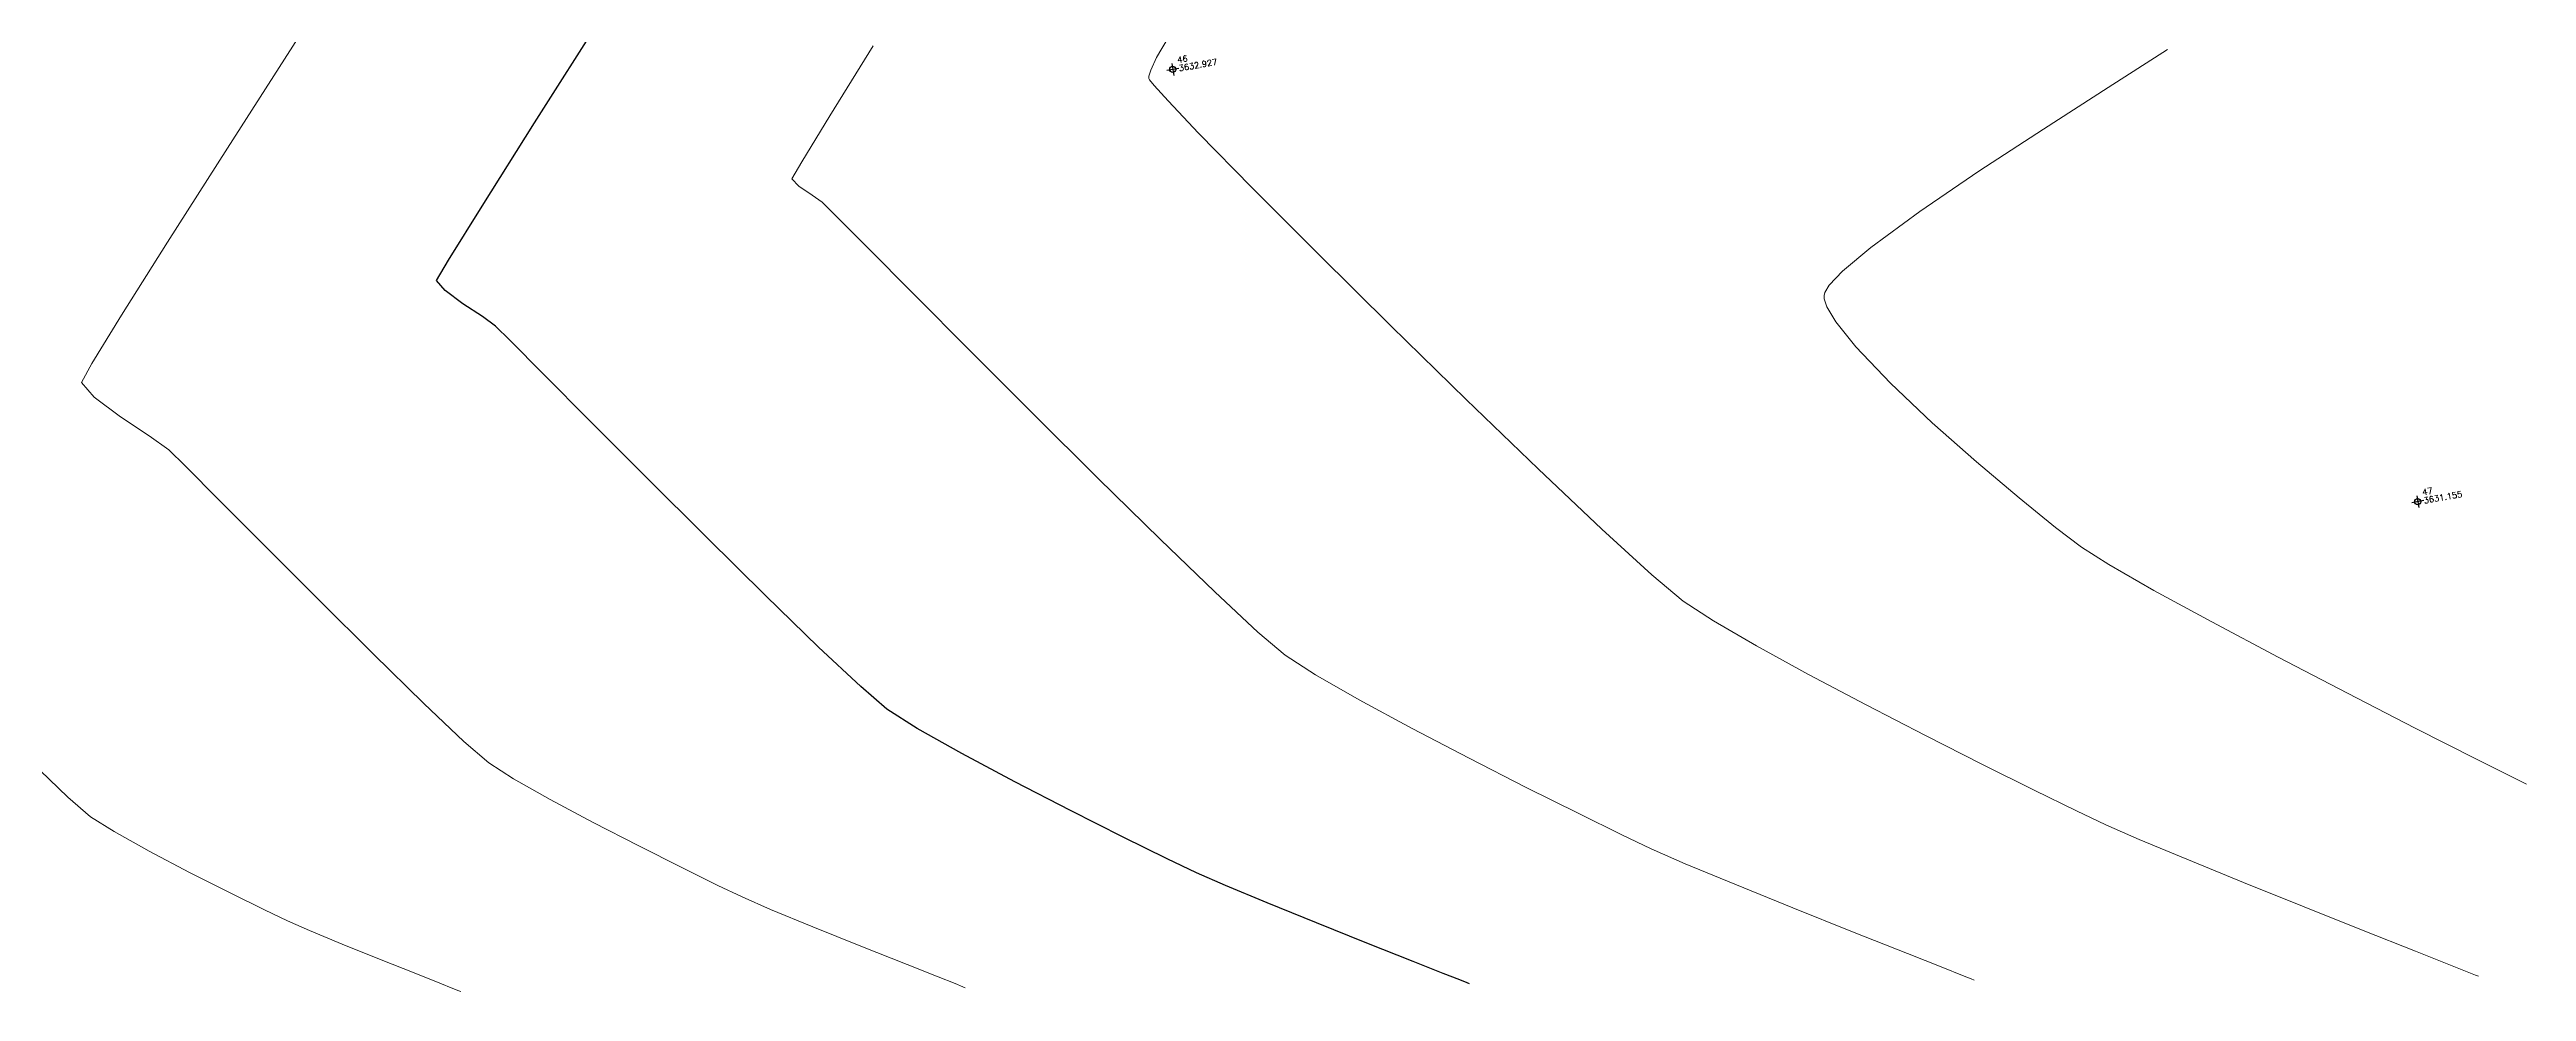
# Model space of a CAD drawing. Header units: millimetres. Extents: x 736950 to 740938, y 8500595 to 8502163.
# Drawn here: x 737643.63 to 737684.47, y 8501147.16 to 8501162.7 of the extents above; entities that cross this region are included whole.
import ezdxf

# ---------------------------------------------------------------- set-up
doc = ezdxf.new("R2010")
doc.units = ezdxf.units.MM
doc.layers.add('CONT-MJR', color=80, linetype='Continuous', lineweight=30)
doc.layers.add('CONT-MNR', color=96, linetype='Continuous', lineweight=15)
doc.styles.add('5mm', font='arial.ttf', dxfattribs={"height": 3})

msp = doc.modelspace()

# ---------------------------------------------------------------- linework, layer by layer
at = {"linetype": 'Continuous', "extrusion": (-0.172787269436437, 0.9849591664230046, 0)}
for points, elevation in [([(-2195459.834162654, 0), (-2195459.634162655, 0)], 8245839.174062787), ([(-2195478.820162654, 0), (-2195478.620162654, 0)], 8245828.605062786)]:
    msp.add_lwpolyline(points, dxfattribs=dict(at, elevation=elevation))
at = {"linetype": 'Continuous', "extrusion": (0.9849591664230046, 0.172787269436437, 0)}
for points, elevation in [([(8245839.274062786, 0), (8245839.074062787, 0)], 2195459.734162654), ([(8245828.705062786, 0), (8245828.505062787, 0)], 2195478.720162656)]:
    msp.add_lwpolyline(points, dxfattribs=dict(at, elevation=elevation))
at = {"linetype": 'Continuous'}
for centre in [(737662.1545778057, 8501162.37196665), (737682.6812011901, 8501155.242472317)]:
    msp.add_circle(centre, 0.05, dxfattribs=at)
at = {"layer": 'CONT-MJR', "extrusion": (0.8440368133727634, -0.5362852390953445, 0), "elevation": -3936442.288577708}
msp.add_lwpolyline([(7570884.935671092, 3635.000000000004), (7570887.036342003, 3635.000000000004)], dxfattribs=at)
at = {"layer": 'CONT-MJR', "extrusion": (0.8456191474384676, -0.5337867153512152, 0), "elevation": -3914034.723436784}
msp.add_lwpolyline([(7582491.949577987, 3635), (7582493.57297489, 3635)], dxfattribs=at)
at = {"layer": 'CONT-MJR', "extrusion": (0.8492996619894709, -0.5279110570395078, 0), "elevation": -3861369.876960139}
msp.add_lwpolyline([(7609445.357209004, 3635), (7609446.409232975, 3635)], dxfattribs=at)
at = {"layer": 'CONT-MJR', "elevation": 3635}
for points in [[(737650.0176490436, 8501158.88800361), (737650.2106900067, 8501159.223171497)], [(737650.1577774178, 8501158.724299809), (737650.0176490436, 8501158.88800361)], [(737650.451413733, 8501158.507734407), (737650.1577774178, 8501158.724299809)], [(737651.2248467818, 8501157.904719144), (737650.987354303, 8501158.139194759)], [(737651.7734530986, 8501157.353473838), (737651.2248467818, 8501157.904719144)], [(737655.4400998619, 8501153.694363318), (737654.4664966345, 8501154.655903583)], [(737659.5494961065, 8501150.62208478), (737658.6757284318, 8501151.08840933)], [(737662.0618877936, 8501149.353194475), (737661.3371918639, 8501149.710492218)], [(737663.7117527026, 8501148.626357289), (737663.0219895692, 8501148.912597055)], [(737665.3555245921, 8501147.96356984), (737664.5214358795, 8501148.29788366)], [(737666.885353267, 8501147.355168497), (737666.6135039122, 8501147.463256326)], [(737667.0077909383, 8501147.306204362), (737666.885353267, 8501147.355168497)], [(737667.0490788562, 8501147.289524065), (737667.0077909383, 8501147.306204362)]]:
    msp.add_lwpolyline(points, dxfattribs=at)
at = {"layer": 'CONT-MJR', "extrusion": (-0.5562244822897426, -0.8310320843995782, 0), "elevation": -7475034.714942136}
msp.add_lwpolyline([(-4115540.913553999, 3635.000000000006), (-4115541.297630969, 3635.000000000006)], dxfattribs=at)
at = {"layer": 'CONT-MJR', "extrusion": (0.5814316899097649, 0.81359522489299, 0), "elevation": 7345395.32825006}
msp.add_lwpolyline([(4342693.422113102, 3635.000000000009), (4342693.688535863, 3635.000000000009)], dxfattribs=at)
at = {"layer": 'CONT-MJR', "extrusion": (0.7091715733814595, 0.7050359419970482, 0), "elevation": 6516743.151558919}
msp.add_lwpolyline([(5508707.019794377, 3635.000000000003), (5508708.122964103, 3635.000000000003)], dxfattribs=at)
at = {"layer": 'CONT-MJR', "extrusion": (0.7081567236336103, 0.7060552774199131, 0), "elevation": 6524660.075081586}
msp.add_lwpolyline([(5499326.397725787, 3635), (5499327.7078165, 3635)], dxfattribs=at)
at = {"layer": 'CONT-MJR', "extrusion": (0.7061090469414695, 0.7081031096015676, 0), "elevation": 6540558.53935923}
msp.add_lwpolyline([(5480406.790444362, 3635), (5480408.188931043, 3635)], dxfattribs=at)
at = {"layer": 'CONT-MJR', "extrusion": (0.6967561012051123, 0.7173081175014342, 0), "elevation": 6611912.481570839}
msp.add_lwpolyline([(5394103.248905827, 3635), (5394104.468727301, 3635)], dxfattribs=at)
at = {"layer": 'CONT-MJR', "extrusion": (0.6848300307886843, 0.728702839935436, 0), "elevation": 6699983.417445457}
msp.add_lwpolyline([(5284311.559537351, 3635), (5284312.512500042, 3635)], dxfattribs=at)
at = {"layer": 'CONT-MJR', "extrusion": (0.6502048084491533, 0.7597589795912911, 0), "elevation": 6938454.849185792}
msp.add_lwpolyline([(4967047.927152044, 3635), (4967048.495647527, 3635)], dxfattribs=at)
at = {"layer": 'CONT-MJR', "extrusion": (-0.537904632661829, -0.8430056975851012, 0), "elevation": -7563308.77720631}
msp.add_lwpolyline([(-3950958.928925369, 3635.000000000013), (-3950959.522122377, 3635.000000000013)], dxfattribs=at)
at = {"layer": 'CONT-MJR', "extrusion": (-0.4917868735141737, -0.87071560858822, 0), "elevation": -7764855.797501837}
msp.add_lwpolyline([(-3538463.592273181, 3635.000000000003), (-3538464.435517631, 3635.000000000003)], dxfattribs=at)
at = {"layer": 'CONT-MJR', "extrusion": (-0.4584925849021951, -0.8886982331419949, 0), "elevation": -7893168.97114698}
msp.add_lwpolyline([(-3242156.751313503, 3635.00000000001), (-3242157.785065048, 3635.00000000001)], dxfattribs=at)
at = {"layer": 'CONT-MJR', "extrusion": (0.4497802453416406, 0.8931392561635692, 0), "elevation": 7924496.026185358}
msp.add_lwpolyline([(3164814.904471041, 3635), (3164815.877446511, 3635)], dxfattribs=at)
at = {"layer": 'CONT-MJR', "extrusion": (-0.4324505578513665, -0.9016576484531376, 0), "elevation": -7984128.705119406}
msp.add_lwpolyline([(-3011207.601336196, 3635), (-3011208.140091893, 3635)], dxfattribs=at)
at = {"layer": 'CONT-MJR', "extrusion": (-0.4009703415922371, -0.9160910354126411, 0), "elevation": -8083607.303445213}
msp.add_lwpolyline([(-2732942.101810476, 3635.00000000001), (-2732942.61958498, 3635.00000000001)], dxfattribs=at)
at = {"layer": 'CONT-MJR', "extrusion": (0.3759249694247033, 0.926650105143811, 0), "elevation": 8154896.476743498}
msp.add_lwpolyline([(2512237.007607366, 3635.000000000003), (2512237.881381807, 3635.000000000003)], dxfattribs=at)
at = {"layer": 'CONT-MJR', "extrusion": (-0.3698874170414984, -0.929076583880128, 0), "elevation": -8171070.642048967}
msp.add_lwpolyline([(-2459119.232351201, 3635.000000000003), (-2459120.053574934, 3635.000000000003)], dxfattribs=at)
at = {"layer": 'CONT-MJR', "extrusion": (-0.3690479341280212, -0.9294103627116709, 0), "elevation": -8173288.887079303}
msp.add_lwpolyline([(-2451735.914215454, 3635.00000000001), (-2451736.446810743, 3635.00000000001)], dxfattribs=at)
at = {"layer": 'CONT-MNR', "extrusion": (0.8417903488506443, -0.539804602223722, 0), "elevation": -3968022.109667735}
msp.add_lwpolyline([(7554380.359404562, 3636.00000000001), (7554382.520824546, 3636.00000000001)], dxfattribs=at)
at = {"layer": 'CONT-MNR'}
for points, elevation in [([(737661.8860013969, 8501162.565736039), (737662.0790821202, 8501162.890977323)], 3633), ([(737656.4995599583, 8501161.6069031), (737657.2160267819, 8501162.762333442)], 3634), ([(737661.790091195, 8501162.3614082), (737661.8860013969, 8501162.565736039)], 3633), ([(737661.761327722, 8501162.222910987), (737661.762053013, 8501162.259990815)], 3633), ([(737661.7720262748, 8501162.201368796), (737661.761327722, 8501162.222910987)], 3633), ([(737661.762053013, 8501162.259990815), (737661.790091195, 8501162.3614082)], 3633), ([(737655.8724144577, 8501160.568641827), (737656.0356755505, 8501160.849879147)], 3634), ([(737655.9900510334, 8501160.448156288), (737655.8724144577, 8501160.568641827)], 3634), ([(737656.2096937837, 8501160.296141695), (737655.9900510334, 8501160.448156288)], 3634), ([(737656.5824501038, 8501159.973092377), (737656.3743410126, 8501160.181052873)], 3634), ([(737644.8192457211, 8501158.316203585), (737645.5810857308, 8501159.524880785)], 3636), ([(737658.8179777736, 8501157.723868247), (737657.8768650648, 8501158.668940602)], 3634), ([(737673.9891730549, 8501157.195155697), (737673.4144728051, 8501157.796174409)], 3632), ([(737644.3706089037, 8501156.964692079), (737644.1628836293, 8501157.207365394)], 3636), ([(737660.9250307453, 8501155.625527918), (737659.8582318608, 8501156.684210865)], 3634), ([(737668.178985146, 8501155.783610703), (737666.9937953091, 8501156.92767529)], 3633), ([(737645.6003675937, 8501156.097336642), (737645.2790437379, 8501156.3269691)], 3636), ([(737669.2267999947, 8501154.791248914), (737668.178985146, 8501155.783610703)], 3633), ([(737662.8478765858, 8501153.753323182), (737661.9457778472, 8501154.62337887)], 3634), ([(737670.0521765308, 8501154.035499034), (737669.2267999947, 8501154.791248914)], 3633), ([(737677.5873986882, 8501154.20398919), (737677.134360207, 8501154.490810633)], 3632), ([(737671.0687263726, 8501153.275943087), (737670.5700514287, 8501153.60127019)], 3633), ([(737664.505684381, 8501152.388851052), (737664.0057426504, 8501152.711729744)], 3634), ([(737665.2283127309, 8501151.974437673), (737664.505684381, 8501152.388851052)], 3634), ([(737682.6367051989, 8501151.507928973), (737681.520316932, 8501152.083044598)], 3632), ([(737675.5072599113, 8501150.909039684), (737674.5627284992, 8501151.386970669)], 3633), ([(737667.9828391481, 8501150.530407023), (737667.0418379488, 8501151.0103739)], 3634), ([(737651.2859734735, 8501150.671771098), (737650.8771250937, 8501150.932648856)], 3636), ([(737644.3128163159, 8501150.043108411), (737643.9386228675, 8501150.37041617)], 3637), ([(737652.6006447822, 8501149.951461613), (737651.8862655925, 8501150.33272149)], 3636), ([(737645.2749193574, 8501149.480565876), (737644.6994655121, 8501149.799998766)], 3637), ([(737645.9437456301, 8501149.129174279), (737645.2749193574, 8501149.480565876)], 3637), ([(737670.6042764044, 8501149.271383712), (737670.0434230912, 8501149.516867552)], 3634), ([(737654.6547380944, 8501148.914036158), (737654.0622377011, 8501149.20615737)], 3636), ([(737671.4198628018, 8501148.932929471), (737670.6042764044, 8501149.271383712)], 3634), ([(737647.5561367829, 8501148.326892715), (737647.1797865654, 8501148.507973155)], 3637), ([(737674.2656424552, 8501147.790068718), (737673.3634836315, 8501148.149239535)], 3634), ([(737682.6426740392, 8501147.829019109), (737681.7803194484, 8501148.17188659)], 3633), ([(737649.6714509662, 8501147.460021013), (737649.0765666347, 8501147.69742238)], 3637), ([(737683.193422949, 8501147.610341754), (737682.6426740392, 8501147.829019109)], 3633), ([(737650.0680833664, 8501147.302459033), (737649.6714509662, 8501147.460021013)], 3637), ([(737675.3171484363, 8501147.371960614), (737675.1723762758, 8501147.429856552)], 3634), ([(737683.6345819599, 8501147.434467537), (737683.4959792173, 8501147.489957448)], 3633), ([(737658.7321898151, 8501147.226810554), (737658.6917140889, 8501147.243148606)], 3636)]:
    msp.add_lwpolyline(points, dxfattribs=dict(at, elevation=elevation))
at = {"layer": 'CONT-MNR', "extrusion": (-0.5392324968939306, 0.8421569416050297, 0), "elevation": 6761532.930265022}
msp.add_lwpolyline([(-5205343.14005743, 3632.000000000009), (-5205344.305117242, 3632.000000000009)], dxfattribs=at)
at = {"layer": 'CONT-MNR', "extrusion": (0.7855441398895782, 0.6188056272248523, 0), "elevation": 5840032.890394025}
msp.add_lwpolyline([(6221568.7750088, 3633), (6221568.894017529, 3633)], dxfattribs=at)
at = {"layer": 'CONT-MNR', "extrusion": (0.7426722619382474, 0.6696550689329002, 0), "elevation": 6240687.28883255}
msp.add_lwpolyline([(5819597.952889913, 3633.000000000003), (5819598.297653568, 3633.000000000003)], dxfattribs=at)
at = {"layer": 'CONT-MNR', "extrusion": (0.5402028233345616, -0.8415348535036257, 0), "elevation": -6755528.670437373}
msp.add_lwpolyline([(5213131.877311604, 3632.000000000013), (5213133.141950239, 3632.000000000013)], dxfattribs=at)
at = {"layer": 'CONT-MNR', "extrusion": (0.8526504346916034, -0.5224818046786126, 0), "elevation": -3812739.123236384}
msp.add_lwpolyline([(7633930.350784529, 3634.000000000003), (7633931.238632498, 3634.000000000003)], dxfattribs=at)
at = {"layer": 'CONT-MNR', "extrusion": (0.7240374880324141, 0.6897606221898376, 0), "elevation": 6397861.685175207}
msp.add_lwpolyline([(5646348.888975309, 3633), (5646349.619678513, 3633)], dxfattribs=at)
at = {"layer": 'CONT-MNR', "extrusion": (0.7140910521613708, 0.7000528331655165, 0), "elevation": 6478020.317495598}
msp.add_lwpolyline([(5554199.191298382, 3633), (5554200.454140982, 3633)], dxfattribs=at)
at = {"layer": 'CONT-MNR', "extrusion": (0.5474524054059602, -0.8368368203032348, 0), "elevation": -6710242.085592266}
msp.add_lwpolyline([(5271294.845487232, 3632.000000000013), (5271296.115766043, 3632.000000000013)], dxfattribs=at)
at = {"layer": 'CONT-MNR', "extrusion": (0.8432351488521415, -0.537544866723055, 0), "elevation": -3947745.982426523}
msp.add_lwpolyline([(7564994.112952232, 3636), (7564995.950798961, 3636)], dxfattribs=at)
at = {"layer": 'CONT-MNR', "extrusion": (0.7080104238828423, 0.7062019822071006, 0), "elevation": 6525809.76262777}
msp.add_lwpolyline([(5497969.253128313, 3633.000000000003), (5497970.792255759, 3633.000000000003)], dxfattribs=at)
at = {"layer": 'CONT-MNR', "extrusion": (0.5624871621683778, -0.8268060186015612, 0), "elevation": -6613877.857533614}
msp.add_lwpolyline([(5391707.070320952, 3632.00000000001), (5391708.252580097, 3632.00000000001)], dxfattribs=at)
at = {"layer": 'CONT-MNR', "extrusion": (-0.5729135024832855, -0.819615836030719, 0), "elevation": -7390298.806077541}
msp.add_lwpolyline([(-4265834.608539548, 3634), (-4265834.809422961, 3634)], dxfattribs=at)
at = {"layer": 'CONT-MNR', "extrusion": (0.7099072458137382, 0.7042951812565189, 0), "elevation": 6510993.756943293}
msp.add_lwpolyline([(5515506.340795064, 3634.00000000001), (5515507.086278245, 3634.00000000001)], dxfattribs=at)
at = {"layer": 'CONT-MNR', "extrusion": (0.5911190509806579, -0.8065843214244413, 0), "elevation": -6420848.960406817}
msp.add_lwpolyline([(5620193.307922967, 3632.000000000003), (5620194.309289053, 3632.000000000003)], dxfattribs=at)
at = {"layer": 'CONT-MNR', "extrusion": (0.7096448586353657, 0.7045595607274034, 0), "elevation": 6513047.73721192}
msp.add_lwpolyline([(5513079.632166007, 3634), (5513080.724159922, 3634)], dxfattribs=at)
at = {"layer": 'CONT-MNR', "extrusion": (0.7035566593579162, 0.7106391679840967, 0), "elevation": 6560245.601689525}
msp.add_lwpolyline([(5456832.241317043, 3633.000000000013), (5456833.936621625, 3633.000000000013)], dxfattribs=at)
at = {"layer": 'CONT-MNR', "extrusion": (0.6429736538907083, -0.7658882949898319, 0), "elevation": -6036633.776467752}
msp.add_lwpolyline([(6030996.557871715, 3632.000000000003), (6030997.167930701, 3632.000000000003)], dxfattribs=at)
at = {"layer": 'CONT-MNR', "extrusion": (0.8587433656825463, -0.5124059249230172, 0), "elevation": -3722572.369033117}
msp.add_lwpolyline([(7678301.593635575, 3632.00000000001), (7678301.733873758, 3632.00000000001)], dxfattribs=at)
at = {"layer": 'CONT-MNR', "extrusion": (-0.7297996637147024, 0.6836610643015348, 0), "elevation": 5273557.790623774}
msp.add_lwpolyline([(-6708461.134123749, 3632), (-6708461.452613641, 3632)], dxfattribs=at)
at = {"layer": 'CONT-MNR', "extrusion": (0.8523890844079764, -0.5229080691499528, 0), "elevation": -3816563.888568937}
msp.add_lwpolyline([(7632014.047528191, 3636.00000000001), (7632014.981706282, 3636.00000000001)], dxfattribs=at)
at = {"layer": 'CONT-MNR', "extrusion": (0.9714932683554912, -0.237067141417712, 0), "elevation": -1298701.128428021}
msp.add_lwpolyline([(8433696.398181265, 3632), (8433696.448446259, 3632)], dxfattribs=at)
at = {"layer": 'CONT-MNR', "extrusion": (0.9989855575913743, 0.0450317190861193, 0), "elevation": 1119746.354046769}
msp.add_lwpolyline([(8459315.973354435, 3632.000000000013), (8459316.027923003, 3632.000000000013)], dxfattribs=at)
at = {"layer": 'CONT-MNR', "extrusion": (0.9527884345231245, 0.3036349766396713, 0), "elevation": 3284095.292289679}
msp.add_lwpolyline([(7875822.151580282, 3632), (7875822.290123811, 3632)], dxfattribs=at)
at = {"layer": 'CONT-MNR', "extrusion": (0.860741279864695, 0.5090426790917308, 0), "elevation": 4962398.023913071}
msp.add_lwpolyline([(6941790.711684609, 3632.000000000003), (6941791.00120607, 3632.000000000003)], dxfattribs=at)
at = {"layer": 'CONT-MNR', "extrusion": (0.6993705843380614, 0.7147592502113133, 0), "elevation": 6592183.148051434}
msp.add_lwpolyline([(5418204.780667063, 3633.00000000001), (5418206.512021363, 3633.00000000001)], dxfattribs=at)
at = {"layer": 'CONT-MNR', "extrusion": (0.7795243202468718, 0.6263719614922529, 0), "elevation": 5899921.250726023}
msp.add_lwpolyline([(6164801.308810231, 3632.000000000003), (6164801.835241619, 3632.000000000003)], dxfattribs=at)
at = {"layer": 'CONT-MNR', "extrusion": (0.8809718376158431, -0.4731687028193694, 0), "elevation": -3372637.794590426}
msp.add_lwpolyline([(7838310.218527792, 3636), (7838310.573312095, 3636)], dxfattribs=at)
at = {"layer": 'CONT-MNR', "extrusion": (0.706903890730936, 0.7073096134434093, 0), "elevation": 6534404.471951176}
msp.add_lwpolyline([(5487746.826603265, 3634), (5487748.297322833, 3634)], dxfattribs=at)
at = {"layer": 'CONT-MNR', "extrusion": (0.6867241038688284, 0.7269181557545215, 0), "elevation": 6686224.019244077}
msp.add_lwpolyline([(5301719.993946061, 3632.000000000013), (5301720.940933584, 3632.000000000013)], dxfattribs=at)
at = {"layer": 'CONT-MNR', "extrusion": (0.5935574483630065, 0.8047916224047047, 0), "elevation": 7279494.21634955}
msp.add_lwpolyline([(4452274.485450123, 3636), (4452275.026315995, 3636)], dxfattribs=at)
at = {"layer": 'CONT-MNR', "extrusion": (-0.556224483056803, -0.8310320838861711, 0), "elevation": -7475030.021858634}
msp.add_lwpolyline([(-4115544.389940944, 3636), (-4115544.959293829, 3636)], dxfattribs=at)
at = {"layer": 'CONT-MNR', "extrusion": (0.6634326507146917, 0.7482360041896393, 0), "elevation": 6850268.870794832}
msp.add_lwpolyline([(5087989.091409886, 3632), (5087990.067555461, 3632)], dxfattribs=at)
at = {"layer": 'CONT-MNR', "extrusion": (0.6984792319373915, 0.7156303253441345, 0), "elevation": 6598915.23612505}
msp.add_lwpolyline([(5409999.044607773, 3636.00000000001), (5409999.420467841, 3636.00000000001)], dxfattribs=at)
at = {"layer": 'CONT-MNR', "extrusion": (0.6459227352727923, 0.7634027901820339, 0), "elevation": 6966287.44895946}
msp.add_lwpolyline([(4927945.487563448, 3632.00000000001), (4927946.405446872, 3632.00000000001)], dxfattribs=at)
at = {"layer": 'CONT-MNR', "extrusion": (0.7077813801709769, 0.7064315380015725, 0), "elevation": 6527576.602655226}
msp.add_lwpolyline([(5495862.705859592, 3636.00000000001), (5495863.503826169, 3636.00000000001)], dxfattribs=at)
at = {"layer": 'CONT-MNR', "extrusion": (0.7005761926370605, 0.7135776049668041, 0), "elevation": 6583021.953029457}
msp.add_lwpolyline([(5429327.494522404, 3634), (5429328.924986441, 3634)], dxfattribs=at)
at = {"layer": 'CONT-MNR', "extrusion": (0.7088332411613268, 0.7053760955864101, 0), "elevation": 6519380.024312963}
msp.add_lwpolyline([(5505582.195604711, 3636.000000000003), (5505583.282793869, 3636.000000000003)], dxfattribs=at)
at = {"layer": 'CONT-MNR', "extrusion": (0.6299367123980824, 0.7766464693624093, 0), "elevation": 7067081.515325658}
msp.add_lwpolyline([(4782275.506950014, 3632), (4782276.27868459, 3632)], dxfattribs=at)
at = {"layer": 'CONT-MNR', "extrusion": (0.609057478834656, 0.7931260854842517, 0), "elevation": 7191775.159040913}
msp.add_lwpolyline([(4592620.74343069, 3632.000000000006), (4592621.280971654, 3632.000000000006)], dxfattribs=at)
at = {"layer": 'CONT-MNR', "extrusion": (0.707748999232893, 0.7064639793257959, 0), "elevation": 6527828.50403629}
msp.add_lwpolyline([(5495561.16957013, 3636.000000000003), (5495562.413062174, 3636.000000000003)], dxfattribs=at)
at = {"layer": 'CONT-MNR', "extrusion": (0.6425098937266505, 0.7662773887198866, 0), "elevation": 6988202.422257006}
msp.add_lwpolyline([(4896815.018751524, 3633.000000000004), (4896815.694583677, 3633.000000000004)], dxfattribs=at)
at = {"layer": 'CONT-MNR', "extrusion": (0.4947776265722909, 0.869019620171772, 0), "elevation": 7752656.163241057}
msp.add_lwpolyline([(3565123.746627249, 3632.000000000011), (3565124.603364392, 3632.000000000011)], dxfattribs=at)
at = {"layer": 'CONT-MNR', "extrusion": (0.7049704461826335, 0.7092366812348744, 0), "elevation": 6549350.074587615}
msp.add_lwpolyline([(5469893.718126415, 3636.00000000001), (5469894.985015249, 3636.00000000001)], dxfattribs=at)
at = {"layer": 'CONT-MNR', "extrusion": (0.6817346185430673, 0.7315995556859904, 0), "elevation": 6722330.608960072}
msp.add_lwpolyline([(5255856.02780189, 3634), (5255856.999445172, 3634)], dxfattribs=at)
at = {"layer": 'CONT-MNR', "extrusion": (-0.4784839471432176, -0.8780963001438092, 0), "elevation": -7817798.921233969}
msp.add_lwpolyline([(-3419911.912616308, 3632.000000000013), (-3419913.002015982, 3632.000000000013)], dxfattribs=at)
at = {"layer": 'CONT-MNR', "extrusion": (0.6468856323135476, 0.7625870302505164, 0), "elevation": 6960053.046933892}
msp.add_lwpolyline([(4936740.54385934, 3634.000000000011), (4936741.130038035, 3634.000000000011)], dxfattribs=at)
at = {"layer": 'CONT-MNR', "extrusion": (-0.5025458802991056, -0.8645505411451648, 0), "elevation": -7720390.221678876}
msp.add_lwpolyline([(-3634464.814461469, 3633.00000000001), (-3634465.634961931, 3633.00000000001)], dxfattribs=at)
at = {"layer": 'CONT-MNR', "extrusion": (-0.4693104845137055, -0.8830332208504451, 0), "elevation": -7853001.367402001}
msp.add_lwpolyline([(-3338283.80318186, 3632), (-3338285.036734292, 3632)], dxfattribs=at)
at = {"layer": 'CONT-MNR', "extrusion": (0.6996157563824696, 0.7145192743526132, 0), "elevation": 6590308.324018898}
msp.add_lwpolyline([(5420474.825500207, 3636), (5420475.982925002, 3636)], dxfattribs=at)
at = {"layer": 'CONT-MNR', "extrusion": (-0.4807381469090025, -0.876864205054864, 0), "elevation": -7808983.611420264}
msp.add_lwpolyline([(-3439989.516989541, 3633.00000000001), (-3439990.496952401, 3633.00000000001)], dxfattribs=at)
at = {"layer": 'CONT-MNR', "extrusion": (-0.4630340161074675, -0.8863405101468563, 0), "elevation": -7876487.111082369}
msp.add_lwpolyline([(-3282485.575508886, 3632), (-3282486.864552143, 3632)], dxfattribs=at)
at = {"layer": 'CONT-MNR', "extrusion": (-0.4675218219805248, -0.8839815303342092, 0), "elevation": -7859739.756980431}
msp.add_lwpolyline([(-3322384.195646475, 3633), (-3322385.268593833, 3633)], dxfattribs=at)
at = {"layer": 'CONT-MNR', "extrusion": (0.6883239021357825, 0.725403477899417, 0), "elevation": 6674507.157788477}
msp.add_lwpolyline([(5316451.411280034, 3636.000000000013), (5316452.326518576, 3636.000000000013)], dxfattribs=at)
at = {"layer": 'CONT-MNR', "extrusion": (-0.4760155138747535, -0.879436882641702, 0), "elevation": -7827366.683985649}
msp.add_lwpolyline([(-3397949.227131932, 3634.000000000013), (-3397950.216818798, 3634.000000000013)], dxfattribs=at)
at = {"layer": 'CONT-MNR', "extrusion": (-0.4584319567318286, -0.8887295094948894, 0), "elevation": -7893397.695507171}
msp.add_lwpolyline([(-3241606.312501909, 3633.000000000006), (-3241607.411686746, 3633.000000000006)], dxfattribs=at)
at = {"layer": 'CONT-MNR', "extrusion": (-0.4632121549386841, -0.8862474256758439, 0), "elevation": -7875819.538302471}
msp.add_lwpolyline([(-3284080.962139666, 3634), (-3284082.026354983, 3634)], dxfattribs=at)
at = {"layer": 'CONT-MNR', "extrusion": (-0.4530136490907595, -0.8915035803279054, 0), "elevation": -7912987.309353376}
msp.add_lwpolyline([(-3193489.820453532, 3632.000000000006), (-3193490.954311906, 3632.000000000006)], dxfattribs=at)
at = {"layer": 'CONT-MNR', "extrusion": (0.6924504221096114, 0.721465462042516, 0), "elevation": 6644068.236551216}
msp.add_lwpolyline([(5354440.537410549, 3637.000000000013), (5354441.3828998, 3637.000000000013)], dxfattribs=at)
at = {"layer": 'CONT-MNR', "extrusion": (0.6539836439043135, 0.7565086869994528, 0), "elevation": 6913606.138593843}
msp.add_lwpolyline([(5001574.367796354, 3636), (5001574.908793076, 3636)], dxfattribs=at)
at = {"layer": 'CONT-MNR', "extrusion": (-0.4468171228187963, -0.8946253175245672, 0), "elevation": -7934954.592524227}
msp.add_lwpolyline([(-3138508.437333051, 3632), (-3138509.360493665, 3632)], dxfattribs=at)
at = {"layer": 'CONT-MNR', "extrusion": (-0.4917868750787571, -0.8707156077045312, 0), "elevation": -7764851.794185678}
msp.add_lwpolyline([(-3538469.146279701, 3636), (-3538469.835703566, 3636)], dxfattribs=at)
at = {"layer": 'CONT-MNR', "extrusion": (-0.4455320556338032, -0.8952659869573498, 0), "elevation": -7939449.343995002}
msp.add_lwpolyline([(-3127118.497665119, 3633.000000000003), (-3127119.448696313, 3633.000000000003)], dxfattribs=at)
at = {"layer": 'CONT-MNR', "extrusion": (0.4473678676982628, 0.8943500382686355, 0), "elevation": 7933013.254748982}
msp.add_lwpolyline([(3143407.231139458, 3634), (3143408.197088405, 3634)], dxfattribs=at)
at = {"layer": 'CONT-MNR', "extrusion": (0.4394420288289127, 0.8982709520510663, 0), "elevation": 7960502.535662104}
msp.add_lwpolyline([(3073128.795068644, 3633.000000000003), (3073129.571628775, 3633.000000000003)], dxfattribs=at)
at = {"layer": 'CONT-MNR', "extrusion": (-0.4308097568638345, -0.9024427701471843, 0), "elevation": -7989599.95869904}
msp.add_lwpolyline([(-2996666.565371431, 3633.000000000006), (-2996667.100516716, 3633.000000000006)], dxfattribs=at)
at = {"layer": 'CONT-MNR', "extrusion": (-0.5322861181757952, -0.8465645211071295, 0), "elevation": -7589409.842967383}
msp.add_lwpolyline([(-3900580.19532205, 3637.00000000001), (-3900580.652049433, 3637.00000000001)], dxfattribs=at)
at = {"layer": 'CONT-MNR', "extrusion": (-0.4584925844788368, -0.8886982333604118, 0), "elevation": -7893165.190713054}
msp.add_lwpolyline([(-3242162.804081471, 3636.000000000013), (-3242163.649261044, 3636.000000000013)], dxfattribs=at)
at = {"layer": 'CONT-MNR', "extrusion": (-0.4406831041812017, -0.8976627438460505, 0), "elevation": -7956243.920299647}
msp.add_lwpolyline([(-3084134.580409532, 3634.000000000006), (-3084135.373406602, 3634.000000000006)], dxfattribs=at)
at = {"layer": 'CONT-MNR', "extrusion": (0.4315506574496581, 0.90208870409443, 0), "elevation": 7987132.943204201}
msp.add_lwpolyline([(3003232.849561218, 3634.000000000013), (3003233.387028916, 3634.000000000013)], dxfattribs=at)
at = {"layer": 'CONT-MNR', "extrusion": (-0.4028220292385646, -0.9152783252978982, 0), "elevation": -8078071.019216592}
msp.add_lwpolyline([(-2749269.597952466, 3633.00000000001), (-2749270.196352427, 3633.00000000001)], dxfattribs=at)
at = {"layer": 'CONT-MNR', "extrusion": (0.4497802457076595, 0.8931392559792439, 0), "elevation": 7924492.30231646}
msp.add_lwpolyline([(3164821.178425888, 3636), (3164821.973915867, 3636)], dxfattribs=at)
at = {"layer": 'CONT-MNR', "extrusion": (0.3853734225272337, 0.922760708531549, 0), "elevation": 8128808.424175023}
msp.add_lwpolyline([(2595415.939544753, 3633.00000000001), (2595416.790574093, 3633.00000000001)], dxfattribs=at)
at = {"layer": 'CONT-MNR', "extrusion": (-0.3776789673604894, -0.9259366056126707, 0), "elevation": -8150131.162554958}
msp.add_lwpolyline([(-2527660.424478987, 3633), (-2527661.434870623, 3633)], dxfattribs=at)
at = {"layer": 'CONT-MNR', "extrusion": (0.4531956375729438, 0.8914110803018174, 0), "elevation": 7912316.452823}
msp.add_lwpolyline([(3195137.184114377, 3637.00000000001), (3195137.93210427, 3637.00000000001)], dxfattribs=at)
at = {"layer": 'CONT-MNR', "extrusion": (0.4324505580025966, 0.901657648380605, 0), "elevation": 7984125.105417878}
msp.add_lwpolyline([(3011214.189751467, 3636), (3011214.630229948, 3636)], dxfattribs=at)
at = {"layer": 'CONT-MNR', "extrusion": (-0.3759249707943414, -0.926650104588174, 0), "elevation": -8154899.654786491}
msp.add_lwpolyline([(-2512229.832798128, 3634.000000000013), (-2512230.865962288, 3634.000000000013)], dxfattribs=at)
at = {"layer": 'CONT-MNR', "extrusion": (0.3734495578161984, 0.9276504879354541, 0), "elevation": 8161581.181466346}
msp.add_lwpolyline([(2490440.211172069, 3633.00000000001), (2490441.287535454, 3633.00000000001)], dxfattribs=at)
at = {"layer": 'CONT-MNR', "extrusion": (-0.4441617000658752, -0.8959466413769246, 0), "elevation": -7944210.078987799}
msp.add_lwpolyline([(-3114992.060562901, 3637), (-3114992.695951698, 3637)], dxfattribs=at)
at = {"layer": 'CONT-MNR', "extrusion": (-0.3987420945066986, -0.9170631069170818, 0), "elevation": -8090223.981201468}
msp.add_lwpolyline([(-2713289.099686339, 3636), (-2713289.614014198, 3636)], dxfattribs=at)
at = {"layer": 'CONT-MNR', "extrusion": (-0.3809697503527041, -0.924587502249624, 0), "elevation": -8141080.115603096}
msp.add_lwpolyline([(-2556652.600456435, 3636.00000000001), (-2556653.350733354, 3636.00000000001)], dxfattribs=at)
at = {"layer": 'CONT-MNR', "extrusion": (-0.3720413441481597, -0.9282161592239335, 0), "elevation": -8165348.073773516}
msp.add_lwpolyline([(-2478058.24803114, 3634), (-2478059.310541357, 3634)], dxfattribs=at)
at = {"layer": 'CONT-MNR', "extrusion": (0.3709141827617741, 0.9286671465203048, 0), "elevation": 8168353.649617665}
msp.add_lwpolyline([(2468135.592742783, 3633), (2468136.641652164, 3633)], dxfattribs=at)
at = {"layer": 'CONT-MNR', "extrusion": (-0.3987420940697547, -0.9170631071070666, 0), "elevation": -8090220.629857694}
msp.add_lwpolyline([(-2713295.926508299, 3637.000000000009), (-2713296.32608206, 3637.000000000009)], dxfattribs=at)
at = {"layer": 'CONT-MNR', "extrusion": (-0.3809697504056287, -0.9245875022278167, 0), "elevation": -8141076.895267439}
msp.add_lwpolyline([(-2556659.662426116, 3637), (-2556660.24530524, 3637)], dxfattribs=at)
at = {"layer": 'CONT-MNR', "extrusion": (-0.3740603375648445, -0.9274043691189269, 0), "elevation": -8159929.947110007}
msp.add_lwpolyline([(-2495835.925096566, 3636.000000000013), (-2495836.77878703, 3636.000000000013)], dxfattribs=at)
at = {"layer": 'CONT-MNR', "extrusion": (-0.3740603387400526, -0.9274043686449172, 0), "elevation": -8159926.776537003}
msp.add_lwpolyline([(-2495843.211242249, 3637.00000000001), (-2495843.874461838, 3637.00000000001)], dxfattribs=at)
at = {"layer": 'CONT-MNR', "extrusion": (-0.3706471132430124, -0.9287737708638318, 0), "elevation": -8169053.645051942}
msp.add_lwpolyline([(-2465808.627027581, 3636), (-2465809.451480146, 3636)], dxfattribs=at)
at = {"layer": 'CONT-MNR', "extrusion": (-0.3690479358731021, -0.9294103620187386, 0), "elevation": -8173292.010224627}
msp.add_lwpolyline([(-2451728.308445631, 3634), (-2451728.938194384, 3634)], dxfattribs=at)
at = {"layer": 'CONT-MNR', "extrusion": (0.3692565607540766, 0.9293274946648631, 0), "elevation": 8172732.051551696}
msp.add_lwpolyline([(2453585.690154039, 3637.000000000013), (2453585.92565854, 3637.000000000013)], dxfattribs=at)
at = {"layer": 'CONT-MNR', "extrusion": (-0.3691859324667371, -0.9293555548167052, 0), "elevation": -8172921.624951242}
msp.add_lwpolyline([(-2452957.206760549, 3636), (-2452957.756110859, 3636)], dxfattribs=at)
at = {"layer": 'CONT-MNR', "extrusion": (0.3692565624960461, 0.9293274939727134, 0), "elevation": 8172735.176406467}
msp.add_lwpolyline([(2453578.039225639, 3636.00000000001), (2453578.34236498, 3636.00000000001)], dxfattribs=at)
at = {"layer": 'CONT-MNR', "extrusion": (-0.3709195567325736, -0.9286650001121562, 0), "elevation": -8168329.940462577}
msp.add_lwpolyline([(-2468203.958123624, 3636), (-2468204.09244953, 3636)], dxfattribs=at)
at = {"layer": 'CONT-MNR', "extrusion": (-0.3694688543547395, -0.9292431144010681, 0), "elevation": -8172180.714526343}
msp.add_lwpolyline([(-2455429.627014566, 3634.000000000013), (-2455429.972929209, 3634.000000000013)], dxfattribs=at)
at = {"layer": 'CONT-MNR', "extrusion": (-0.3745852617727689, -0.927192472824616, 0), "elevation": -8158522.15543201}
msp.add_lwpolyline([(-2500437.459593216, 3634.00000000001), (-2500437.512246213, 3634.00000000001)], dxfattribs=at)
at = {"layer": 'CONT-MNR', "extrusion": (-0.3697004769363804, -0.9291509873820363, 0), "elevation": -8171571.524465895}
msp.add_lwpolyline([(-2457458.93287926, 3633), (-2457459.258505849, 3633)], dxfattribs=at)
at = {"layer": 'CONT-MNR', "extrusion": (-0.3748061824285476, -0.9271031903803041, 0), "elevation": -8157929.295305871}
msp.add_lwpolyline([(-2502373.712991974, 3633.000000000003), (-2502373.765062744, 3633.000000000003)], dxfattribs=at)
at = {"layer": 'CONT-MNR', "extrusion": (0.370919558976016, 0.9286649992160994, 0), "elevation": 8168326.791327752}
msp.add_lwpolyline([(2468211.66845991, 3637), (2468211.772815734, 3637)], dxfattribs=at)
at = {"layer": 'CONT-MNR', "extrusion": (-0.3743071838035187, -0.927304767675158, 0), "elevation": -8159262.145558068}
msp.add_lwpolyline([(-2498013.707106463, 3637.000000000009), (-2498013.741016564, 3637.000000000009)], dxfattribs=at)

# ---------------------------------------------------------------- texts
at = {"color": 2, "char_height": 0.1, "width": 0.3, "attachment_point": 1, "rotation": 9.94991650582834, "style": '5mm'}
for s, insert in [('\\Ftxt.shx;\\W1.0000000000;\\T1.0000000000;\\o\\l46', (737662.2202441412, 8501162.576387618)), ('\\Ftxt.shx;\\W1.0000000000;\\T1.0000000000;\\o\\l47', (737682.7468675256, 8501155.446893286))]:
    msp.add_mtext(s, dxfattribs=dict(at, insert=insert))
at = {"color": 1, "char_height": 0.1, "attachment_point": 1, "rotation": 9.94991650582834, "style": '5mm'}
for s, insert, width in [('\\Ftxt.shx;\\W1.0000000000;\\T1.0000000000;\\o\\l3632.927', (737662.244434359, 8501162.438493334), 0.8333333333333334), ('\\Ftxt.shx;\\W1.0000000000;\\T1.0000000000;\\o\\l3631.155', (737682.7710577435, 8501155.308999002), 0.7666666666666666)]:
    msp.add_mtext(s, dxfattribs=dict(at, insert=insert, width=width))

doc.saveas('drawing.dxf')
